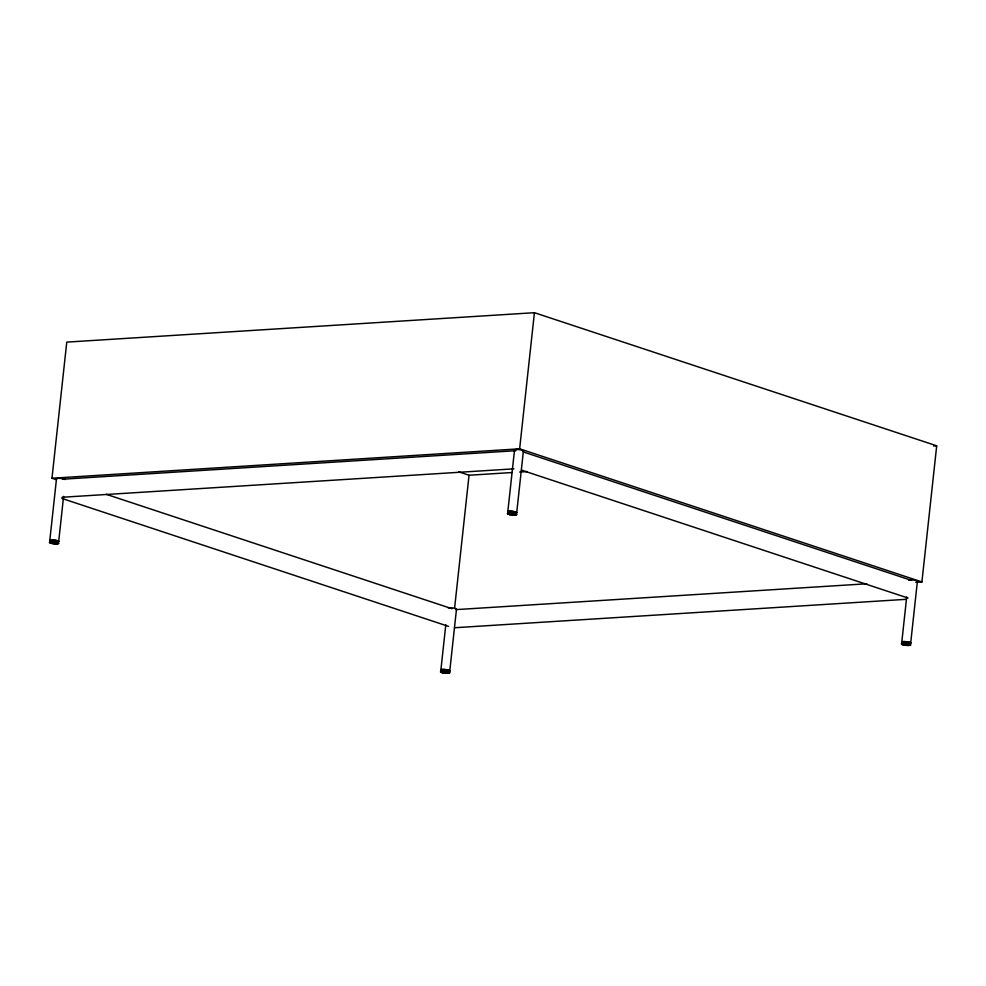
<?xml version="1.0" encoding="UTF-8"?>
<svg xmlns="http://www.w3.org/2000/svg" width="986" height="986" viewBox="0 0 986 986"><rect width="100%" height="100%" fill="white"/><g stroke="black" fill="none" stroke-linecap="round" stroke-linejoin="round"><path stroke-width="1.48" d="M56.35 479.689L51.975 478.247L66.765 342.117L534.424 312.698L936.7 445.808L921.91 581.937L915.784 582.319M49.793 540.525L56.498 478.814M58.692 541.524L63.597 496.365M440.89 669.95L445.795 624.791M454.583 608.3L469.04 475.24L458.835 471.863M449.776 670.948L456.481 609.237M507.815 511.709L514.519 449.998M921.91 581.937L519.634 448.815L534.424 312.698M516.713 512.708L523.406 450.996M901.796 642.083L906.701 596.924M910.682 643.082L917.387 581.37M51.975 478.247L519.634 448.815M62.488 479.221L515.888 450.688M62.056 497.277L513.916 468.843M469.04 475.24L511.98 472.54M519.647 472.06L527.313 471.567M933.631 446.005L936.7 445.808M456.469 609.595L866.83 583.774M454.497 627.749L906.356 599.315M523.344 451.945L911.483 580.384M521.372 470.088L908.057 598.058M106.18 494.282L452.007 608.719M61.896 498.435L448.581 626.393M56.609 479.048A4.474 0.863 6.2 0 1 59.961 478.37A4.474 0.863 6.2 0 1 65.286 479.578M49.904 540.759A4.474 0.863 6.2 0 1 54.415 540.18A4.782 0.924 6.2 0 1 58.778 541.77M58.494 541.721A4.474 0.863 6.2 0 0 54.415 540.18A4.782 0.924 6.2 0 0 49.608 540.747M448.273 607.881A4.474 0.863 6.2 0 1 454.41 608.251A4.474 0.863 6.2 0 1 455.803 609.595M441.395 670.431A4.474 0.863 6.2 0 1 445.512 669.593A4.782 0.924 6.2 0 1 449.357 671.355M449.098 671.306A4.474 0.863 6.2 0 0 445.512 669.593A4.782 0.924 6.2 0 0 441.136 670.431M515.025 450.491A4.474 0.863 6.2 0 1 518.55 449.591A4.474 0.863 6.2 0 1 523.221 451.194M508.32 512.202A4.474 0.863 6.2 0 1 512.437 511.352A4.782 0.924 6.2 0 1 516.282 513.114M516.023 513.065A4.474 0.863 6.2 0 0 512.437 511.352A4.782 0.924 6.2 0 0 508.061 512.202M908.698 580.162A4.474 0.863 6.2 0 1 914.811 580.273A4.474 0.863 6.2 0 1 916.709 581.728M901.894 642.317A4.474 0.863 6.2 0 1 906.417 641.738A4.782 0.924 6.2 0 1 910.781 643.328M910.497 643.279A4.474 0.863 6.2 0 0 906.417 641.738A4.782 0.924 6.2 0 0 901.611 642.305M51.666 543.323A4.474 0.863 6.2 0 0 58.494 543.335A4.474 0.863 6.2 0 0 51.975 541.856A4.474 0.863 6.2 0 0 51.666 543.323M51.518 543.36A4.782 0.924 6.2 0 0 58.79 543.372A4.782 0.924 6.2 0 0 51.839 541.795A4.782 0.924 6.2 0 0 51.518 543.36M442.763 672.748A4.474 0.863 6.2 0 0 449.579 672.76A4.474 0.863 6.2 0 0 443.059 671.269A4.474 0.863 6.2 0 0 442.763 672.748M442.603 672.772A4.782 0.924 6.2 0 0 449.887 672.797A4.782 0.924 6.2 0 0 442.924 671.207A4.782 0.924 6.2 0 0 442.603 672.772M509.688 514.507A4.474 0.863 6.2 0 0 516.516 514.519A4.474 0.863 6.2 0 0 509.984 513.04A4.474 0.863 6.2 0 0 509.688 514.507M509.528 514.532A4.782 0.924 6.2 0 0 516.812 514.556A4.782 0.924 6.2 0 0 509.848 512.966A4.782 0.924 6.2 0 0 509.528 514.532M903.669 644.881A4.474 0.863 6.2 0 0 910.485 644.893A4.474 0.863 6.2 0 0 903.965 643.414A4.474 0.863 6.2 0 0 903.669 644.881M903.509 644.918A4.782 0.924 6.2 0 0 910.793 644.93A4.782 0.924 6.2 0 0 903.829 643.34A4.782 0.924 6.2 0 0 903.509 644.918"/></g></svg>
